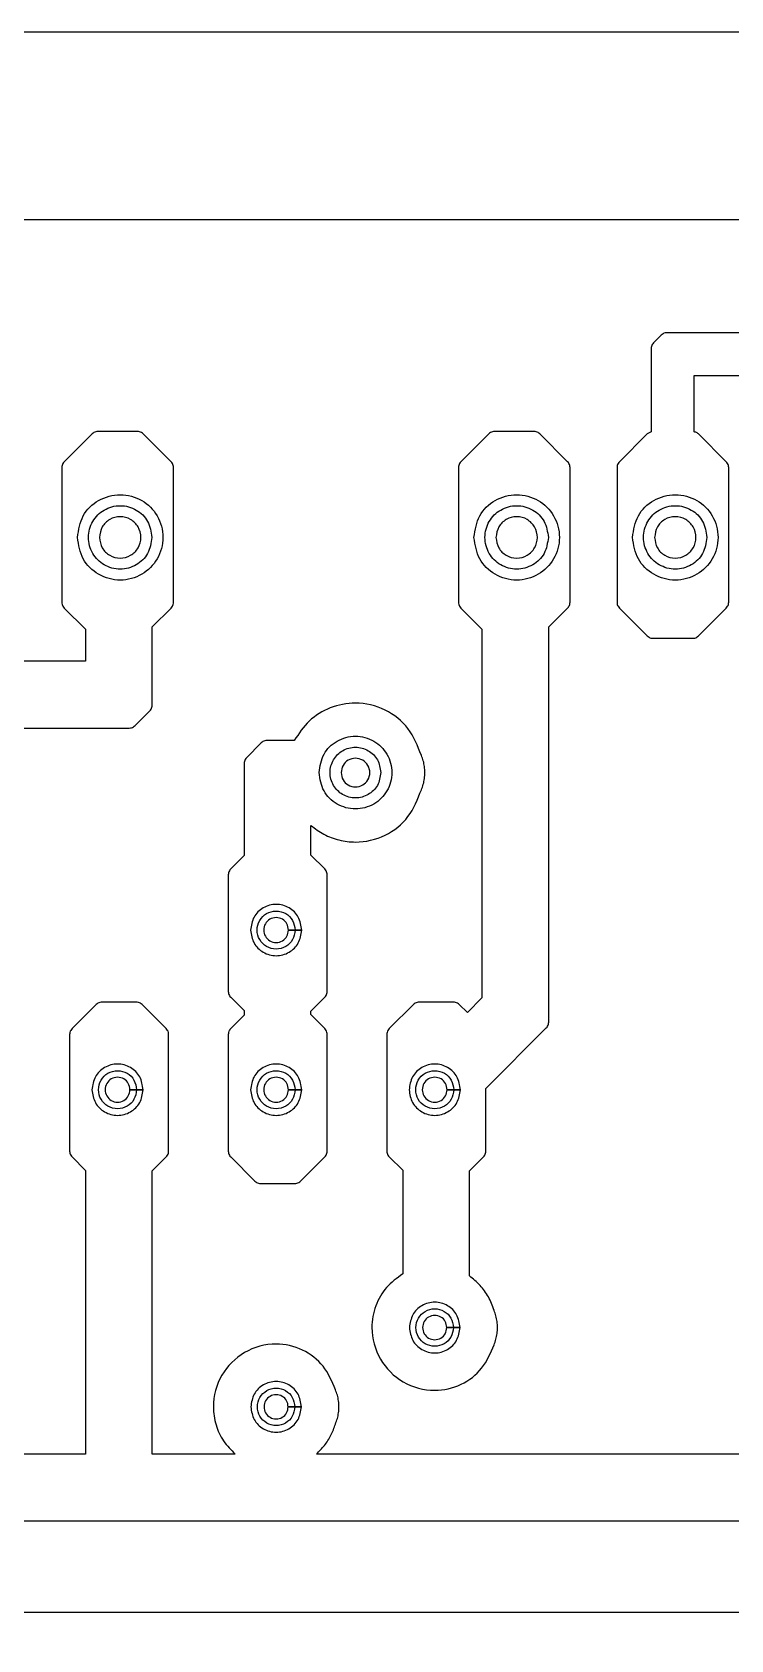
# Model space of a CAD drawing. Extents: x 3 to 107, y 3 to 87.
# Drawn here: x 57.01 to 68.2, y 61.15 to 86.9 of the extents above; entities that cross this region are included whole.
import ezdxf

# ---------------------------------------------------------------- set-up
doc = ezdxf.new("R2010")
doc.units = 0
doc.layers.add('ScottBernardi_VCdelay_PCB', color=7, linetype='CONTINUOUS')

msp = doc.modelspace()

# ---------------------------------------------------------------- linework, layer by layer
at = {"layer": 'ScottBernardi_VCdelay_PCB', "color": 7}
for points in [[(3.175, 2.94005), (107.362272, 2.94005), (107.362272, 86.901161), (3.175, 86.901161), (3.175, 2.94005), (3.175, 2.94005)], [(42.415531, 83.901139), (91.900375, 83.901139), (91.900375, 74.536653), (82.825519, 74.536653), (82.004606, 75.357919), (82.004606, 77.583242), (82.097386, 77.675669)], [(67.086339, 82.047644), (66.962161, 81.923467)], [(86.405156, 82.08645), (67.180178, 82.08645)], [(66.923708, 81.829981), (66.923708, 80.496833)], [(67.611272, 80.498244), (67.611272, 81.398533), (86.140219, 81.398533), (87.243708, 80.002592), (87.243708, 79.901344)], [(57.971267, 80.464378), (57.525003, 80.018114)], [(58.696225, 80.503183), (58.065106, 80.503183)], [(59.235975, 80.018114), (58.789358, 80.464378)], [(64.321972, 80.464378), (63.875356, 80.018114)], [(65.046578, 80.503183), (64.415458, 80.503183)], [(65.586328, 80.018114), (65.139711, 80.464378)], [(66.861619, 80.464378), (66.415708, 80.018114)], [(68.126681, 80.018114), (67.680769, 80.464378)], [(57.486197, 79.924628), (57.486197, 77.769156)], [(59.274781, 77.769156), (59.274781, 79.924628)], [(63.83655, 79.924628), (63.83655, 77.769156)], [(65.625133, 77.769156), (65.625133, 79.924628)], [(66.376903, 79.924628), (66.376903, 77.769156)], [(68.165486, 77.769156), (68.165486, 79.924628)], [(57.525003, 77.675669), (57.864375, 77.336297), (57.864375, 76.822653), (50.042939, 76.822653), (50.042939, 77.89545)], [(58.933292, 76.121683), (58.933292, 77.372986), (59.235975, 77.675669)], [(63.875356, 77.675669), (64.214022, 77.337356), (64.214022, 71.430092), (63.979778, 71.195847), (63.979778, 71.195847)], [(65.283292, 71.042036), (65.283292, 77.372633), (65.586328, 77.675669)], [(66.415708, 77.675669), (66.861619, 77.229406), (66.861619, 77.229406)], [(67.680769, 77.229406), (68.126681, 77.675669)], [(66.955458, 77.1906), (67.586931, 77.1906)], [(58.658478, 75.792894), (58.894133, 76.028197)], [(49.341969, 75.754089), (58.565344, 75.754089)], [(60.678483, 75.5142), (60.442828, 75.278544)], [(61.207297, 75.553006), (60.772322, 75.553006)], [(60.404375, 75.185058), (60.404375, 73.710094), (60.189533, 73.495606)], [(61.697658, 73.495606), (61.473292, 73.719619), (61.473292, 74.194811)], [(60.151081, 73.401767), (60.151081, 71.534161)], [(61.736464, 71.534161), (61.736464, 73.401767)], [(61.3283, 72.517353), (61.116633, 72.517353), (61.3283, 72.517353)], [(58.677175, 71.363417), (58.130017, 71.363417)], [(60.189533, 71.440675), (60.404375, 71.226186), (60.404375, 71.152456), (60.189533, 70.937967)], [(61.697658, 70.937967), (61.473292, 71.161981), (61.473292, 71.216661), (61.697658, 71.440675)], [(63.757175, 71.363417), (63.210369, 71.363417)], [(58.036883, 71.324611), (57.649533, 70.937967)], [(59.157306, 70.937967), (58.771014, 71.324611)], [(63.116531, 71.324611), (62.729533, 70.937967)], [(63.979778, 71.195847), (63.850661, 71.324611)], [(57.610728, 70.844128), (57.610728, 68.976522)], [(59.196111, 68.976522), (59.196111, 70.844128)], [(60.151081, 70.844128), (60.151081, 68.976522)], [(61.736464, 68.976522), (61.736464, 70.844128)], [(62.691081, 70.844128), (62.691081, 68.976522)], [(64.276464, 68.976522), (64.276464, 69.980175), (65.244486, 70.94855)], [(58.788653, 69.959714), (58.576986, 69.959714), (58.788653, 69.959714)], [(61.3283, 69.959714), (61.116633, 69.959714), (61.3283, 69.959714)], [(63.8683, 69.959714), (63.656633, 69.959714), (63.8683, 69.959714)], [(57.649533, 68.883036), (57.864375, 68.668194), (57.864375, 64.123006), (44.963292, 64.123006), (44.963292, 64.919225), (45.163669, 65.119956)], [(60.262206, 64.123006), (58.933292, 64.123006), (58.933292, 68.658669), (59.157306, 68.883036)], [(60.189533, 68.883036), (60.576531, 68.496039), (60.576531, 68.496039)], [(61.310308, 68.496039), (61.697658, 68.883036)], [(62.729533, 68.883036), (62.944375, 68.668547), (62.944375, 67.009786)], [(64.013292, 66.976978), (64.013292, 68.658669), (64.238011, 68.883036)], [(60.670369, 68.457233), (61.216822, 68.457233)], [(63.863361, 66.149714), (63.652047, 66.149714), (63.863361, 66.149714)], [(99.234272, 65.809989), (95.007642, 61.583006), (18.862322, 61.583006)], [(70.327308, 65.119956), (70.564022, 64.882889), (70.564022, 64.123006), (61.561839, 64.123006)], [(61.323361, 64.879714), (61.111694, 64.879714), (61.323361, 64.879714)], [(18.862322, 63.054089), (87.775344, 63.054089)]]:
    msp.add_lwpolyline(points, dxfattribs=at)
for points, knots in [([(66.962161, 81.923467), (66.954673, 81.914693), (66.939741, 81.897198), (66.926367, 81.864574), (66.924598, 81.841563), (66.923708, 81.829981)], [0, 0, 0, 0, 0.034467, 0.068725, 0.103444, 0.103444, 0.103444, 0.103444]), ([(67.180178, 82.08645), (67.168562, 82.085532), (67.145445, 82.083706), (67.112729, 82.070159), (67.095145, 82.055158), (67.086339, 82.047644)], [0, 0, 0, 0, 0.034822, 0.069301, 0.103896, 0.103896, 0.103896, 0.103896]), ([(58.065106, 80.503183), (58.053514, 80.502269), (58.030442, 80.500448), (57.997775, 80.48683), (57.980129, 80.471884), (57.971267, 80.464378)], [0, 0, 0, 0, 0.034744, 0.069151, 0.103871, 0.103871, 0.103871, 0.103871]), ([(58.789358, 80.464378), (58.780586, 80.471886), (58.763111, 80.486842), (58.730656, 80.500434), (58.707729, 80.502265), (58.696225, 80.503183)], [0, 0, 0, 0, 0.034512, 0.068751, 0.103235, 0.103235, 0.103235, 0.103235]), ([(64.415458, 80.503183), (64.403871, 80.50227), (64.380834, 80.500453), (64.348249, 80.486866), (64.330748, 80.471888), (64.321972, 80.464378)], [0, 0, 0, 0, 0.034731, 0.069054, 0.103576, 0.103576, 0.103576, 0.103576]), ([(65.139711, 80.464378), (65.130939, 80.471886), (65.113464, 80.486842), (65.081009, 80.500434), (65.058082, 80.502265), (65.046578, 80.503183)], [0, 0, 0, 0, 0.034512, 0.068751, 0.103235, 0.103235, 0.103235, 0.103235]), ([(66.923708, 80.496833), (66.916154, 80.49467), (66.901069, 80.490349), (66.879655, 80.479829), (66.867654, 80.469548), (66.861619, 80.464378)], [0, 0, 0, 0, 0.023561, 0.047051, 0.070816, 0.070816, 0.070816, 0.070816]), ([(67.680769, 80.464378), (67.674104, 80.470043), (67.660834, 80.481322), (67.636769, 80.492308), (67.619813, 80.496256), (67.611272, 80.498244)], [0, 0, 0, 0, 0.026145, 0.052049, 0.078336, 0.078336, 0.078336, 0.078336]), ([(57.525003, 80.018114), (57.517423, 80.009322), (57.502332, 79.991819), (57.488889, 79.959149), (57.487096, 79.936157), (57.486197, 79.924628)], [0, 0, 0, 0, 0.03468, 0.069045, 0.103611, 0.103611, 0.103611, 0.103611]), ([(59.274781, 79.924628), (59.273882, 79.936157), (59.272089, 79.959149), (59.258646, 79.991819), (59.243555, 80.009322), (59.235975, 80.018114)], [0, 0, 0, 0, 0.034565, 0.068931, 0.103611, 0.103611, 0.103611, 0.103611]), ([(63.875356, 80.018114), (63.867776, 80.009322), (63.852684, 79.991819), (63.839241, 79.959149), (63.837449, 79.936157), (63.83655, 79.924628)], [0, 0, 0, 0, 0.03468, 0.069045, 0.103611, 0.103611, 0.103611, 0.103611]), ([(65.625133, 79.924628), (65.624211, 79.936161), (65.622371, 79.959167), (65.608819, 79.991754), (65.593839, 80.009311), (65.586328, 80.018114)], [0, 0, 0, 0, 0.034575, 0.068971, 0.103555, 0.103555, 0.103555, 0.103555]), ([(66.415708, 80.018114), (66.408128, 80.009322), (66.393037, 79.991819), (66.379594, 79.959149), (66.377802, 79.936157), (66.376903, 79.924628)], [0, 0, 0, 0, 0.03468, 0.069045, 0.103611, 0.103611, 0.103611, 0.103611]), ([(68.165486, 79.924628), (68.164587, 79.936157), (68.162795, 79.959149), (68.149352, 79.991819), (68.134261, 80.009322), (68.126681, 80.018114)], [0, 0, 0, 0, 0.034565, 0.068931, 0.103611, 0.103611, 0.103611, 0.103611]), ([(57.735611, 78.807381), (57.754486, 78.686809), (57.791698, 78.449106), (58.06424, 78.187524), (58.419567, 78.090238), (58.778564, 78.187595), (59.039782, 78.449173), (59.137166, 78.807381), (59.039782, 79.165588), (58.778564, 79.427166), (58.419567, 79.524524), (58.06424, 79.427237), (57.791698, 79.165655), (57.754486, 78.927952), (57.735611, 78.807381)], [0, 0, 0, 0, 0.357655, 0.705104, 1.062995, 1.420407, 1.767727, 2.125375, 2.483023, 2.830343, 3.187755, 3.545646, 3.893095, 4.25075, 4.25075, 4.25075, 4.25075]), ([(64.085611, 78.807381), (64.104486, 78.686809), (64.141698, 78.449106), (64.41424, 78.187524), (64.769567, 78.090238), (65.128564, 78.187595), (65.389782, 78.449173), (65.487166, 78.807381), (65.389782, 79.165588), (65.128564, 79.427166), (64.769567, 79.524524), (64.41424, 79.427237), (64.141698, 79.165655), (64.104486, 78.927952), (64.085611, 78.807381)], [0, 0, 0, 0, 0.357655, 0.705104, 1.062995, 1.420407, 1.767727, 2.125375, 2.483023, 2.830343, 3.187755, 3.545646, 3.893095, 4.25075, 4.25075, 4.25075, 4.25075]), ([(66.625611, 78.807381), (66.644485, 78.686813), (66.681691, 78.449139), (66.954079, 78.187559), (67.30937, 78.090238), (67.668405, 78.187559), (67.929773, 78.449139), (68.027167, 78.807381), (67.929773, 79.165622), (67.668405, 79.427202), (67.30937, 79.524523), (66.954079, 79.427202), (66.681691, 79.165622), (66.644485, 78.927948), (66.625611, 78.807381)], [0, 0, 0, 0, 0.357652, 0.705036, 1.062687, 1.420339, 1.767723, 2.125375, 2.483027, 2.830411, 3.188062, 3.545714, 3.893098, 4.25075, 4.25075, 4.25075, 4.25075]), ([(58.928, 78.807381), (58.914054, 78.896909), (58.886577, 79.073301), (58.68453, 79.267614), (58.420707, 79.339621), (58.154063, 79.267628), (57.959838, 79.073388), (57.887727, 78.807381), (57.959838, 78.541373), (58.154063, 78.347133), (58.420707, 78.27514), (58.68453, 78.347147), (58.886577, 78.54146), (58.914054, 78.717852), (58.928, 78.807381)], [0, 0, 0, 0, 0.265551, 0.523197, 0.788683, 1.054497, 1.312329, 1.577907, 1.843485, 2.101316, 2.36713, 2.632616, 2.890263, 3.155813, 3.155813, 3.155813, 3.155813]), ([(58.088389, 78.807381), (58.097555, 78.865779), (58.115634, 78.980957), (58.247745, 79.107664), (58.419891, 79.154897), (58.593781, 79.107593), (58.720234, 78.98089), (58.767526, 78.807381), (58.720234, 78.633871), (58.593781, 78.507168), (58.419891, 78.459865), (58.247745, 78.507097), (58.115634, 78.633804), (58.097555, 78.748982), (58.088389, 78.807381)], [0, 0, 0, 0, 0.173239, 0.341674, 0.51515, 0.688146, 0.856452, 1.029684, 1.202916, 1.371222, 1.544219, 1.717694, 1.886129, 2.059368, 2.059368, 2.059368, 2.059368]), ([(65.278, 78.807381), (65.264054, 78.896909), (65.236577, 79.073301), (65.03453, 79.267614), (64.770707, 79.339621), (64.504063, 79.267628), (64.309838, 79.073388), (64.237727, 78.807381), (64.309838, 78.541373), (64.504063, 78.347133), (64.770707, 78.27514), (65.03453, 78.347147), (65.236577, 78.54146), (65.264054, 78.717852), (65.278, 78.807381)], [0, 0, 0, 0, 0.265551, 0.523197, 0.788683, 1.054497, 1.312329, 1.577907, 1.843485, 2.101316, 2.36713, 2.632616, 2.890263, 3.155813, 3.155813, 3.155813, 3.155813]), ([(64.438389, 78.807381), (64.447555, 78.865779), (64.465634, 78.980957), (64.597745, 79.107664), (64.769891, 79.154897), (64.943781, 79.107593), (65.070234, 78.98089), (65.117526, 78.807381), (65.070234, 78.633871), (64.943781, 78.507168), (64.769891, 78.459865), (64.597745, 78.507097), (64.465634, 78.633804), (64.447555, 78.748982), (64.438389, 78.807381)], [0, 0, 0, 0, 0.173239, 0.341674, 0.51515, 0.688146, 0.856452, 1.029684, 1.202916, 1.371222, 1.544219, 1.717694, 1.886129, 2.059368, 2.059368, 2.059368, 2.059368]), ([(67.818, 78.807381), (67.804025, 78.896917), (67.776485, 79.073356), (67.574258, 79.267586), (67.310467, 79.339634), (67.043903, 79.267586), (66.84983, 79.073356), (66.777728, 78.807381), (66.84983, 78.541405), (67.043903, 78.347175), (67.310467, 78.275127), (67.574258, 78.347175), (67.776485, 78.541405), (67.804025, 78.717845), (67.818, 78.807381)], [0, 0, 0, 0, 0.265574, 0.523341, 0.788916, 1.05449, 1.312257, 1.577831, 1.843406, 2.101172, 2.366747, 2.632321, 2.890088, 3.155662, 3.155662, 3.155662, 3.155662]), ([(66.978389, 78.807381), (66.987554, 78.865775), (67.005627, 78.980923), (67.137584, 79.107629), (67.309694, 79.154896), (67.483623, 79.107629), (67.610225, 78.980923), (67.657528, 78.807381), (67.610225, 78.633838), (67.483623, 78.507132), (67.309694, 78.459865), (67.137584, 78.507132), (67.005627, 78.633838), (66.987554, 78.748986), (66.978389, 78.807381)], [0, 0, 0, 0, 0.173236, 0.341606, 0.514842, 0.688078, 0.856448, 1.029684, 1.20292, 1.37129, 1.544526, 1.717762, 1.886132, 2.059368, 2.059368, 2.059368, 2.059368]), ([(57.486197, 77.769156), (57.487093, 77.75765), (57.48888, 77.734704), (57.502394, 77.702084), (57.517429, 77.684518), (57.525003, 77.675669)], [0, 0, 0, 0, 0.034487, 0.06878, 0.103585, 0.103585, 0.103585, 0.103585]), ([(59.235975, 77.675669), (59.243549, 77.684518), (59.258584, 77.702084), (59.272098, 77.734704), (59.273885, 77.75765), (59.274781, 77.769156)], [0, 0, 0, 0, 0.034804, 0.069097, 0.103585, 0.103585, 0.103585, 0.103585]), ([(63.83655, 77.769156), (63.837446, 77.75765), (63.839233, 77.734704), (63.852746, 77.702084), (63.867782, 77.684518), (63.875356, 77.675669)], [0, 0, 0, 0, 0.034487, 0.06878, 0.103585, 0.103585, 0.103585, 0.103585]), ([(65.586328, 77.675669), (65.593832, 77.684529), (65.608757, 77.702149), (65.622379, 77.734686), (65.624214, 77.757646), (65.625133, 77.769156)], [0, 0, 0, 0, 0.034709, 0.069032, 0.10353, 0.10353, 0.10353, 0.10353]), ([(66.376903, 77.769156), (66.377799, 77.75765), (66.379586, 77.734704), (66.393099, 77.702084), (66.408135, 77.684518), (66.415708, 77.675669)], [0, 0, 0, 0, 0.034487, 0.06878, 0.103585, 0.103585, 0.103585, 0.103585]), ([(68.126681, 77.675669), (68.134254, 77.684518), (68.14929, 77.702084), (68.162803, 77.734704), (68.16459, 77.75765), (68.165486, 77.769156)], [0, 0, 0, 0, 0.034804, 0.069097, 0.103585, 0.103585, 0.103585, 0.103585]), ([(66.861619, 77.229406), (66.870482, 77.221899), (66.888128, 77.206953), (66.920795, 77.193335), (66.943866, 77.191515), (66.955458, 77.1906)], [0, 0, 0, 0, 0.03472, 0.069127, 0.103871, 0.103871, 0.103871, 0.103871]), ([(67.586931, 77.1906), (67.598522, 77.191515), (67.621594, 77.193335), (67.654261, 77.206953), (67.671907, 77.221899), (67.680769, 77.229406)], [0, 0, 0, 0, 0.034744, 0.069151, 0.103871, 0.103871, 0.103871, 0.103871]), ([(58.894133, 76.028197), (58.901798, 76.037036), (58.916989, 76.054555), (58.930607, 76.087217), (58.932395, 76.110177), (58.933292, 76.121683)], [0, 0, 0, 0, 0.034956, 0.069284, 0.103773, 0.103773, 0.103773, 0.103773]), ([(63.243883, 75.314528), (63.184348, 75.465454), (63.066296, 75.764722), (62.672805, 76.076181), (62.213521, 76.183543), (61.781405, 76.099638), (61.427827, 75.886129), (61.280774, 75.663997), (61.207297, 75.553006)], [0, 0, 0, 0, 0.479752, 0.951287, 1.439396, 1.849326, 2.245121, 2.640383, 2.640383, 2.640383, 2.640383]), ([(58.565344, 75.754089), (58.576849, 75.755007), (58.599775, 75.756838), (58.63223, 75.77043), (58.649705, 75.785386), (58.658478, 75.792894)], [0, 0, 0, 0, 0.034485, 0.068723, 0.103235, 0.103235, 0.103235, 0.103235]), ([(60.772322, 75.553006), (60.760707, 75.552088), (60.737589, 75.550262), (60.704873, 75.536715), (60.68729, 75.521713), (60.678483, 75.5142)], [0, 0, 0, 0, 0.034822, 0.069301, 0.103896, 0.103896, 0.103896, 0.103896]), ([(61.604878, 75.039714), (61.620957, 74.937054), (61.652655, 74.734668), (61.884597, 74.511933), (62.187164, 74.429018), (62.492937, 74.511954), (62.715651, 74.734615), (62.798782, 75.039714), (62.715651, 75.344813), (62.492937, 75.567473), (62.187164, 75.65041), (61.884597, 75.567495), (61.652655, 75.34476), (61.620957, 75.142374), (61.604878, 75.039714)], [0, 0, 0, 0, 0.304537, 0.600368, 0.904904, 1.209529, 1.505481, 1.810041, 2.114602, 2.410553, 2.715178, 3.019714, 3.315546, 3.620082, 3.620082, 3.620082, 3.620082]), ([(60.442828, 75.278544), (60.435339, 75.269744), (60.420404, 75.252193), (60.407065, 75.219566), (60.405274, 75.196587), (60.404375, 75.185058)], [0, 0, 0, 0, 0.034529, 0.06886, 0.103423, 0.103423, 0.103423, 0.103423]), ([(62.594419, 75.039714), (62.58321, 75.11135), (62.561115, 75.252549), (62.399155, 75.40785), (62.188119, 75.465535), (61.974897, 75.407815), (61.81963, 75.252516), (61.761801, 75.039714), (61.81963, 74.826912), (61.974897, 74.671613), (62.188119, 74.613893), (62.399155, 74.671577), (62.561115, 74.826878), (62.58321, 74.968078), (62.594419, 75.039714)], [0, 0, 0, 0, 0.212483, 0.418817, 0.631365, 0.843673, 1.049942, 1.262422, 1.474902, 1.681171, 1.893479, 2.106027, 2.31236, 2.524844, 2.524844, 2.524844, 2.524844]), ([(62.594419, 75.039714), (62.58321, 75.11135), (62.561115, 75.252549), (62.399155, 75.40785), (62.188119, 75.465535), (61.974897, 75.407815), (61.81963, 75.252516), (61.761801, 75.039714), (61.81963, 74.826912), (61.974897, 74.671613), (62.188119, 74.613893), (62.399155, 74.671577), (62.561115, 74.826878), (62.58321, 74.968078), (62.594419, 75.039714)], [0, 0, 0, 0, 0.212483, 0.418817, 0.631365, 0.843673, 1.049942, 1.262422, 1.474902, 1.681171, 1.893479, 2.106027, 2.31236, 2.524844, 2.524844, 2.524844, 2.524844]), ([(61.957656, 75.039714), (61.964026, 75.0802), (61.976591, 75.160059), (62.068103, 75.247929), (62.187532, 75.28077), (62.308262, 75.247965), (62.396209, 75.160091), (62.429081, 75.03967), (62.396266, 74.919226), (62.308242, 74.831364), (62.187532, 74.798707), (62.068123, 74.831399), (61.976532, 74.919261), (61.964009, 74.999168), (61.957656, 75.039714)], [0, 0, 0, 0, 0.120121, 0.236938, 0.357059, 0.477419, 0.594301, 0.714426, 0.834701, 0.951528, 1.071868, 1.191968, 1.30873, 1.429002, 1.429002, 1.429002, 1.429002]), ([(63.243883, 74.764547), (63.25488, 74.79338), (63.277048, 74.851501), (63.295524, 74.944272), (63.30223, 75.039658), (63.29551, 75.135036), (63.277073, 75.227701), (63.254883, 75.285752), (63.243883, 75.314528)], [0, 0, 0, 0, 0.092442, 0.186344, 0.282523, 0.378532, 0.472421, 0.564703, 0.564703, 0.564703, 0.564703]), ([(61.473292, 74.194811), (61.541508, 74.143909), (61.678718, 74.041526), (61.924719, 73.949955), (62.261662, 73.906961), (62.67285, 74.003234), (63.066288, 74.314412), (63.184344, 74.613638), (63.243883, 74.764547)], [0, 0, 0, 0, 0.254305, 0.511505, 0.776973, 1.265061, 1.73649, 2.21616, 2.21616, 2.21616, 2.21616]), ([(60.189533, 73.495606), (60.182049, 73.486745), (60.167148, 73.469105), (60.153744, 73.436399), (60.151972, 73.413354), (60.151081, 73.401767)], [0, 0, 0, 0, 0.034664, 0.069007, 0.103739, 0.103739, 0.103739, 0.103739]), ([(61.736464, 73.401767), (61.735549, 73.413359), (61.733729, 73.43643), (61.720111, 73.469097), (61.705165, 73.486743), (61.697658, 73.495606)], [0, 0, 0, 0, 0.034744, 0.069151, 0.103871, 0.103871, 0.103871, 0.103871]), ([(61.3283, 72.517353), (61.316939, 72.589696), (61.294542, 72.732319), (61.131205, 72.889181), (60.917624, 72.947652), (60.704015, 72.889238), (60.540707, 72.732299), (60.518366, 72.589694), (60.507033, 72.517353)], [0, 0, 0, 0, 0.214611, 0.423098, 0.637537, 0.852128, 1.060559, 1.27515, 1.27515, 1.27515, 1.27515]), ([(61.222467, 72.517353), (61.214081, 72.571074), (61.197558, 72.676938), (61.076223, 72.793477), (60.917913, 72.836709), (60.757924, 72.793455), (60.641318, 72.676992), (60.597897, 72.517319), (60.64134, 72.35763), (60.757871, 72.241005), (60.917913, 72.197593), (61.076275, 72.240984), (61.197541, 72.357682), (61.214077, 72.463606), (61.222467, 72.517353)], [0, 0, 0, 0, 0.159345, 0.314005, 0.473349, 0.632782, 0.787562, 0.946931, 1.106388, 1.261288, 1.420745, 1.580114, 1.734894, 1.894327, 1.894327, 1.894327, 1.894327]), ([(61.116633, 72.517353), (61.111138, 72.482281), (61.100303, 72.413127), (61.021186, 72.336917), (60.917773, 72.308465), (60.81323, 72.336881), (60.737174, 72.413094), (60.708807, 72.517319), (60.737152, 72.621528), (60.813283, 72.697579), (60.917772, 72.725838), (61.021133, 72.697544), (61.100319, 72.621493), (61.111143, 72.5524), (61.116633, 72.517353)], [0, 0, 0, 0, 0.104056, 0.205176, 0.309168, 0.413399, 0.514584, 0.618643, 0.722614, 0.823679, 0.927886, 1.031854, 1.132854, 1.236822, 1.236822, 1.236822, 1.236822]), ([(60.507033, 72.517353), (60.518366, 72.445012), (60.540707, 72.302406), (60.704015, 72.145467), (60.917624, 72.087054), (61.131205, 72.145524), (61.294542, 72.302386), (61.316939, 72.445009), (61.3283, 72.517353)], [0, 0, 0, 0, 0.214591, 0.423022, 0.637612, 0.852052, 1.060538, 1.27515, 1.27515, 1.27515, 1.27515]), ([(58.130017, 71.363417), (58.118516, 71.362522), (58.095604, 71.360739), (58.063065, 71.347255), (58.045644, 71.332188), (58.036883, 71.324611)], [0, 0, 0, 0, 0.034475, 0.068683, 0.103291, 0.103291, 0.103291, 0.103291]), ([(58.771014, 71.324611), (58.762162, 71.332187), (58.74457, 71.347244), (58.711821, 71.360752), (58.688763, 71.362526), (58.677175, 71.363417)], [0, 0, 0, 0, 0.034815, 0.069192, 0.103926, 0.103926, 0.103926, 0.103926]), ([(60.151081, 71.534161), (60.151971, 71.522579), (60.153739, 71.499568), (60.167113, 71.466943), (60.182045, 71.449449), (60.189533, 71.440675)], [0, 0, 0, 0, 0.034719, 0.068977, 0.103444, 0.103444, 0.103444, 0.103444]), ([(61.697658, 71.440675), (61.705169, 71.449451), (61.720146, 71.466952), (61.733734, 71.499536), (61.73555, 71.522574), (61.736464, 71.534161)], [0, 0, 0, 0, 0.034522, 0.068845, 0.103576, 0.103576, 0.103576, 0.103576]), ([(63.210369, 71.363417), (63.198781, 71.362526), (63.175724, 71.360752), (63.142974, 71.347244), (63.125382, 71.332187), (63.116531, 71.324611)], [0, 0, 0, 0, 0.034734, 0.069111, 0.103926, 0.103926, 0.103926, 0.103926]), ([(63.850661, 71.324611), (63.841896, 71.332191), (63.82445, 71.347278), (63.791782, 71.360757), (63.768758, 71.362526), (63.757175, 71.363417)], [0, 0, 0, 0, 0.034618, 0.068911, 0.103632, 0.103632, 0.103632, 0.103632]), ([(57.649533, 70.937967), (57.642027, 70.929104), (57.627081, 70.911458), (57.613463, 70.878791), (57.611642, 70.85572), (57.610728, 70.844128)], [0, 0, 0, 0, 0.03472, 0.069127, 0.103871, 0.103871, 0.103871, 0.103871]), ([(59.196111, 70.844128), (59.19522, 70.855716), (59.193447, 70.878774), (59.179938, 70.911523), (59.164881, 70.929115), (59.157306, 70.937967)], [0, 0, 0, 0, 0.034734, 0.069111, 0.103926, 0.103926, 0.103926, 0.103926]), ([(60.189533, 70.937967), (60.182049, 70.929106), (60.167148, 70.911467), (60.153744, 70.87876), (60.151972, 70.855715), (60.151081, 70.844128)], [0, 0, 0, 0, 0.034664, 0.069007, 0.103739, 0.103739, 0.103739, 0.103739]), ([(61.736464, 70.844128), (61.735549, 70.85572), (61.733729, 70.878791), (61.720111, 70.911458), (61.705165, 70.929104), (61.697658, 70.937967)], [0, 0, 0, 0, 0.034744, 0.069151, 0.103871, 0.103871, 0.103871, 0.103871]), ([(62.729533, 70.937967), (62.722049, 70.929106), (62.707148, 70.911467), (62.693744, 70.87876), (62.691972, 70.855715), (62.691081, 70.844128)], [0, 0, 0, 0, 0.034664, 0.069007, 0.103739, 0.103739, 0.103739, 0.103739]), ([(65.244486, 70.94855), (65.252066, 70.957315), (65.267153, 70.974762), (65.280632, 71.007429), (65.282401, 71.030453), (65.283292, 71.042036)], [0, 0, 0, 0, 0.034618, 0.068911, 0.103632, 0.103632, 0.103632, 0.103632]), ([(58.788653, 69.959714), (58.777291, 70.032062), (58.754888, 70.174713), (58.591399, 70.331579), (58.377744, 70.390017), (58.164127, 70.331543), (58.000792, 70.17468), (57.978394, 70.032058), (57.967033, 69.959714)], [0, 0, 0, 0, 0.214615, 0.423166, 0.637845, 0.852284, 1.060771, 1.275382, 1.275382, 1.275382, 1.275382]), ([(61.3283, 69.959714), (61.316939, 70.032058), (61.294542, 70.17468), (61.131205, 70.331542), (60.917624, 70.390013), (60.704015, 70.3316), (60.540707, 70.17466), (60.518366, 70.032055), (60.507033, 69.959714)], [0, 0, 0, 0, 0.214611, 0.423098, 0.637537, 0.852128, 1.060559, 1.27515, 1.27515, 1.27515, 1.27515]), ([(63.8683, 69.959714), (63.856939, 70.032058), (63.834542, 70.17468), (63.671205, 70.331542), (63.457624, 70.390013), (63.244015, 70.3316), (63.080707, 70.17466), (63.058366, 70.032055), (63.047033, 69.959714)], [0, 0, 0, 0, 0.214611, 0.423098, 0.637537, 0.852128, 1.060559, 1.27515, 1.27515, 1.27515, 1.27515]), ([(58.682819, 69.959714), (58.674405, 70.013442), (58.657819, 70.119352), (58.536302, 70.235816), (58.377982, 70.27907), (58.218007, 70.235838), (58.101564, 70.1193), (58.058299, 69.95968), (58.101586, 69.800044), (58.217954, 69.683344), (58.377982, 69.639954), (58.536354, 69.683366), (58.657802, 69.79999), (58.6744, 69.90596), (58.682819, 69.959714)], [0, 0, 0, 0, 0.159369, 0.314149, 0.473582, 0.632926, 0.787586, 0.946931, 1.106364, 1.261144, 1.420513, 1.57997, 1.73487, 1.894327, 1.894327, 1.894327, 1.894327]), ([(58.576986, 69.959714), (58.57149, 69.924638), (58.560649, 69.855454), (58.481378, 69.779242), (58.377928, 69.750826), (58.273424, 69.779278), (58.197518, 69.855489), (58.169161, 69.95968), (58.197496, 70.063855), (58.273477, 70.139905), (58.377928, 70.168199), (58.481326, 70.139941), (58.560665, 70.063888), (58.571495, 69.994765), (58.576986, 69.959714)], [0, 0, 0, 0, 0.104059, 0.205244, 0.309475, 0.413467, 0.514587, 0.618643, 0.722611, 0.823611, 0.927579, 1.031786, 1.132851, 1.236822, 1.236822, 1.236822, 1.236822]), ([(61.222467, 69.959714), (61.214081, 70.013435), (61.197558, 70.119299), (61.076223, 70.235838), (60.917913, 70.27907), (60.757924, 70.235816), (60.641318, 70.119353), (60.597897, 69.95968), (60.64134, 69.799991), (60.757871, 69.683366), (60.917913, 69.639954), (61.076275, 69.683345), (61.197541, 69.800043), (61.214077, 69.905967), (61.222467, 69.959714)], [0, 0, 0, 0, 0.159345, 0.314005, 0.473349, 0.632782, 0.787562, 0.946931, 1.106388, 1.261288, 1.420745, 1.580114, 1.734894, 1.894327, 1.894327, 1.894327, 1.894327]), ([(61.116633, 69.959714), (61.111138, 69.924642), (61.100303, 69.855488), (61.021186, 69.779278), (60.917773, 69.750826), (60.81323, 69.779242), (60.737174, 69.855455), (60.708807, 69.95968), (60.737152, 70.063889), (60.813283, 70.13994), (60.917772, 70.168199), (61.021133, 70.139905), (61.100319, 70.063854), (61.111143, 69.994761), (61.116633, 69.959714)], [0, 0, 0, 0, 0.104056, 0.205176, 0.309168, 0.413399, 0.514584, 0.618643, 0.722614, 0.823679, 0.927886, 1.031854, 1.132854, 1.236822, 1.236822, 1.236822, 1.236822]), ([(63.762467, 69.959714), (63.754082, 70.013436), (63.737558, 70.119299), (63.616221, 70.235837), (63.457947, 70.279066), (63.298009, 70.235837), (63.181564, 70.1193), (63.138299, 69.95968), (63.181585, 69.800044), (63.297955, 69.683345), (63.457947, 69.639959), (63.616274, 69.683346), (63.737541, 69.800043), (63.754077, 69.905967), (63.762467, 69.959714)], [0, 0, 0, 0, 0.159345, 0.314005, 0.473349, 0.632694, 0.787354, 0.946699, 1.106132, 1.260912, 1.42028, 1.579649, 1.734429, 1.893862, 1.893862, 1.893862, 1.893862]), ([(63.656633, 69.959714), (63.651138, 69.924642), (63.640303, 69.855488), (63.561186, 69.779278), (63.457773, 69.750826), (63.35323, 69.779242), (63.277174, 69.855455), (63.248807, 69.95968), (63.277152, 70.063889), (63.353283, 70.13994), (63.457772, 70.168199), (63.561133, 70.139905), (63.640319, 70.063854), (63.651143, 69.994761), (63.656633, 69.959714)], [0, 0, 0, 0, 0.104056, 0.205176, 0.309168, 0.413399, 0.514584, 0.618643, 0.722614, 0.823679, 0.927886, 1.031854, 1.132854, 1.236822, 1.236822, 1.236822, 1.236822]), ([(57.967033, 69.959714), (57.978394, 69.88737), (58.000792, 69.744748), (58.164127, 69.587884), (58.377744, 69.529411), (58.591399, 69.587849), (58.754888, 69.744714), (58.777291, 69.887366), (58.788653, 69.959714)], [0, 0, 0, 0, 0.214611, 0.423098, 0.637537, 0.852216, 1.060767, 1.275382, 1.275382, 1.275382, 1.275382]), ([(60.507033, 69.959714), (60.518366, 69.887373), (60.540707, 69.744767), (60.704015, 69.587828), (60.917624, 69.529415), (61.131205, 69.587886), (61.294542, 69.744748), (61.316939, 69.88737), (61.3283, 69.959714)], [0, 0, 0, 0, 0.214591, 0.423022, 0.637612, 0.852052, 1.060538, 1.27515, 1.27515, 1.27515, 1.27515]), ([(63.047033, 69.959714), (63.058366, 69.887373), (63.080707, 69.744767), (63.244015, 69.587828), (63.457624, 69.529415), (63.671205, 69.587886), (63.834542, 69.744748), (63.856939, 69.88737), (63.8683, 69.959714)], [0, 0, 0, 0, 0.214591, 0.423022, 0.637612, 0.852052, 1.060538, 1.27515, 1.27515, 1.27515, 1.27515]), ([(57.610728, 68.976522), (57.611641, 68.964935), (57.613458, 68.941897), (57.627046, 68.909313), (57.642023, 68.891812), (57.649533, 68.883036)], [0, 0, 0, 0, 0.034731, 0.069054, 0.103576, 0.103576, 0.103576, 0.103576]), ([(59.157306, 68.883036), (59.164885, 68.891801), (59.179973, 68.909248), (59.193451, 68.941915), (59.195221, 68.964939), (59.196111, 68.976522)], [0, 0, 0, 0, 0.034618, 0.068911, 0.103632, 0.103632, 0.103632, 0.103632]), ([(60.151081, 68.976522), (60.151971, 68.96494), (60.153739, 68.941929), (60.167113, 68.909305), (60.182045, 68.89181), (60.189533, 68.883036)], [0, 0, 0, 0, 0.034719, 0.068977, 0.103444, 0.103444, 0.103444, 0.103444]), ([(61.697658, 68.883036), (61.705169, 68.891812), (61.720146, 68.909313), (61.733734, 68.941897), (61.73555, 68.964935), (61.736464, 68.976522)], [0, 0, 0, 0, 0.034522, 0.068845, 0.103576, 0.103576, 0.103576, 0.103576]), ([(62.691081, 68.976522), (62.691971, 68.96494), (62.693739, 68.941929), (62.707113, 68.909305), (62.722045, 68.89181), (62.729533, 68.883036)], [0, 0, 0, 0, 0.034719, 0.068977, 0.103444, 0.103444, 0.103444, 0.103444]), ([(64.238011, 68.883036), (64.2455, 68.89181), (64.260431, 68.909305), (64.273806, 68.941929), (64.275574, 68.96494), (64.276464, 68.976522)], [0, 0, 0, 0, 0.034467, 0.068725, 0.103444, 0.103444, 0.103444, 0.103444]), ([(60.576531, 68.496039), (60.585337, 68.488526), (60.60292, 68.473524), (60.635637, 68.459977), (60.658754, 68.458151), (60.670369, 68.457233)], [0, 0, 0, 0, 0.034595, 0.069075, 0.103896, 0.103896, 0.103896, 0.103896]), ([(61.216822, 68.457233), (61.228409, 68.458147), (61.251447, 68.459964), (61.284031, 68.473551), (61.301532, 68.488529), (61.310308, 68.496039)], [0, 0, 0, 0, 0.034731, 0.069054, 0.103576, 0.103576, 0.103576, 0.103576]), ([(62.944375, 67.009786), (62.852604, 66.942074), (62.668744, 66.806417), (62.494303, 66.498576), (62.419658, 66.092673), (62.546925, 65.622835), (62.930962, 65.239139), (63.427585, 65.103799), (63.887904, 65.209516), (64.240597, 65.480141), (64.351487, 65.742662), (64.407344, 65.8749)], [0, 0, 0, 0, 0.339061, 0.679293, 1.031486, 1.557026, 2.067589, 2.593129, 3.026463, 3.444908, 3.869633, 3.869633, 3.869633, 3.869633]), ([(64.407344, 66.424528), (64.380581, 66.497694), (64.327492, 66.642827), (64.191142, 66.832836), (64.072457, 66.929026), (64.013292, 66.976978)], [0, 0, 0, 0, 0.233044, 0.462268, 0.690127, 0.690127, 0.690127, 0.690127]), ([(63.863361, 66.149714), (63.85218, 66.221165), (63.830138, 66.362026), (63.668833, 66.517158), (63.457632, 66.574823), (63.246422, 66.517137), (63.084934, 66.36208), (63.062829, 66.221172), (63.051619, 66.149714)], [0, 0, 0, 0, 0.211953, 0.417852, 0.629977, 0.84219, 1.048209, 1.260186, 1.260186, 1.260186, 1.260186]), ([(63.757528, 66.149714), (63.749295, 66.202546), (63.733069, 66.306667), (63.613739, 66.421389), (63.457908, 66.463889), (63.300429, 66.421367), (63.185732, 66.30672), (63.143113, 66.149636), (63.185696, 65.992514), (63.300395, 65.877716), (63.457908, 65.835184), (63.613771, 65.877695), (63.733111, 65.992568), (63.749306, 66.096798), (63.757528, 66.149714)], [0, 0, 0, 0, 0.156707, 0.308835, 0.465714, 0.622681, 0.774929, 0.93166, 1.08863, 1.240944, 1.397914, 1.554796, 1.706989, 1.863936, 1.863936, 1.863936, 1.863936]), ([(63.757528, 66.149714), (63.749295, 66.202546), (63.733069, 66.306667), (63.613739, 66.421389), (63.457908, 66.463889), (63.300429, 66.421367), (63.185732, 66.30672), (63.143113, 66.149636), (63.185696, 65.992514), (63.300395, 65.877716), (63.457908, 65.835184), (63.613771, 65.877695), (63.733111, 65.992568), (63.749306, 66.096798), (63.757528, 66.149714)], [0, 0, 0, 0, 0.156707, 0.308835, 0.465714, 0.622681, 0.774929, 0.93166, 1.08863, 1.240944, 1.397914, 1.554796, 1.706989, 1.863936, 1.863936, 1.863936, 1.863936]), ([(63.652047, 66.149714), (63.646691, 66.115465), (63.636134, 66.047958), (63.558764, 65.973655), (63.457846, 65.946038), (63.355864, 65.973655), (63.281622, 66.047958), (63.253984, 66.149714), (63.281622, 66.25147), (63.355864, 66.325773), (63.457846, 66.35339), (63.558764, 66.325773), (63.636134, 66.25147), (63.646691, 66.183963), (63.652047, 66.149714)], [0, 0, 0, 0, 0.101593, 0.200247, 0.30184, 0.403433, 0.502087, 0.60368, 0.705273, 0.803927, 0.90552, 1.007113, 1.105766, 1.20736, 1.20736, 1.20736, 1.20736]), ([(64.407344, 65.8749), (64.418321, 65.903674), (64.440465, 65.961723), (64.458692, 66.054409), (64.465302, 66.149687), (64.458699, 66.244944), (64.440427, 66.337614), (64.418317, 66.3957), (64.407344, 66.424528)], [0, 0, 0, 0, 0.092252, 0.186107, 0.28211, 0.378034, 0.471812, 0.564212, 0.564212, 0.564212, 0.564212]), ([(63.051619, 66.149714), (63.062834, 66.078231), (63.08495, 65.937262), (63.246369, 65.782046), (63.457632, 65.724202), (63.668885, 65.782024), (63.830122, 65.937316), (63.852176, 66.078238), (63.863361, 66.149714)], [0, 0, 0, 0, 0.212065, 0.418205, 0.630442, 0.84259, 1.04861, 1.260651, 1.260651, 1.260651, 1.260651]), ([(61.867344, 65.154528), (61.811427, 65.286734), (61.700441, 65.549142), (61.347798, 65.819668), (60.887512, 65.925218), (60.390902, 65.790091), (60.006822, 65.406555), (59.885034, 64.95644), (59.941361, 64.589446), (60.063163, 64.324549), (60.19606, 64.189982), (60.262206, 64.123006)], [0, 0, 0, 0, 0.424718, 0.842996, 1.276233, 1.801901, 2.312288, 2.837719, 3.130993, 3.414246, 3.694927, 3.694927, 3.694927, 3.694927]), ([(61.323361, 64.879714), (61.312152, 64.951168), (61.290053, 65.092048), (61.128721, 65.247094), (60.917589, 65.304836), (60.70642, 65.24713), (60.544934, 65.092081), (60.522829, 64.951173), (60.511619, 64.879714)], [0, 0, 0, 0, 0.211974, 0.417928, 0.629902, 0.842115, 1.048134, 1.260111, 1.260111, 1.260111, 1.260111]), ([(61.217528, 64.879714), (61.209266, 64.93255), (61.192983, 65.036691), (61.073629, 65.151318), (60.917908, 65.193916), (60.760535, 65.151296), (60.645831, 65.036743), (60.603064, 64.879636), (60.645796, 64.72249), (60.760502, 64.607788), (60.917908, 64.565157), (61.073662, 64.607766), (61.193026, 64.722544), (61.209278, 64.826794), (61.217528, 64.879714)], [0, 0, 0, 0, 0.156727, 0.308911, 0.465638, 0.622454, 0.774758, 0.931509, 1.0885, 1.240869, 1.397688, 1.554419, 1.706667, 1.863634, 1.863634, 1.863634, 1.863634]), ([(61.217528, 64.879714), (61.209266, 64.93255), (61.192983, 65.036691), (61.073629, 65.151318), (60.917908, 65.193916), (60.760535, 65.151296), (60.645831, 65.036743), (60.603064, 64.879636), (60.645796, 64.72249), (60.760502, 64.607788), (60.917908, 64.565157), (61.073662, 64.607766), (61.193026, 64.722544), (61.209278, 64.826794), (61.217528, 64.879714)], [0, 0, 0, 0, 0.156727, 0.308911, 0.465638, 0.622454, 0.774758, 0.931509, 1.0885, 1.240869, 1.397688, 1.554419, 1.706667, 1.863634, 1.863634, 1.863634, 1.863634]), ([(61.111694, 64.879714), (61.106339, 64.845468), (61.095788, 64.777989), (61.018572, 64.703699), (60.917768, 64.676029), (60.815861, 64.703664), (60.741629, 64.777954), (60.71397, 64.87967), (60.741686, 64.981363), (60.815842, 65.055666), (60.917768, 65.083448), (61.018592, 65.055629), (61.095729, 64.981332), (61.106323, 64.9139), (61.111694, 64.879714)], [0, 0, 0, 0, 0.10159, 0.200179, 0.301532, 0.403125, 0.501779, 0.603372, 0.704814, 0.803523, 0.905137, 1.006511, 1.105155, 1.206594, 1.206594, 1.206594, 1.206594]), ([(61.867344, 64.604547), (61.878319, 64.633379), (61.90044, 64.691497), (61.918708, 64.784289), (61.9253, 64.879658), (61.918694, 64.975019), (61.900465, 65.067705), (61.878321, 65.125753), (61.867344, 65.154528)], [0, 0, 0, 0, 0.092412, 0.18628, 0.282452, 0.378455, 0.47231, 0.564562, 0.564562, 0.564562, 0.564562]), ([(60.511619, 64.879714), (60.522834, 64.80823), (60.544951, 64.667261), (60.706367, 64.512053), (60.917589, 64.454189), (61.128774, 64.512089), (61.290037, 64.667294), (61.312147, 64.808235), (61.323361, 64.879714)], [0, 0, 0, 0, 0.212065, 0.418205, 0.630442, 0.842439, 1.048514, 1.260576, 1.260576, 1.260576, 1.260576]), ([(61.561839, 64.123006), (61.606967, 64.167812), (61.697539, 64.257739), (61.802504, 64.421537), (61.845622, 64.543236), (61.867344, 64.604547)], [0, 0, 0, 0, 0.190453, 0.382243, 0.576969, 0.576969, 0.576969, 0.576969])]:
    msp.add_open_spline(points, degree=3, knots=knots, dxfattribs=at)

doc.saveas('drawing.dxf')
